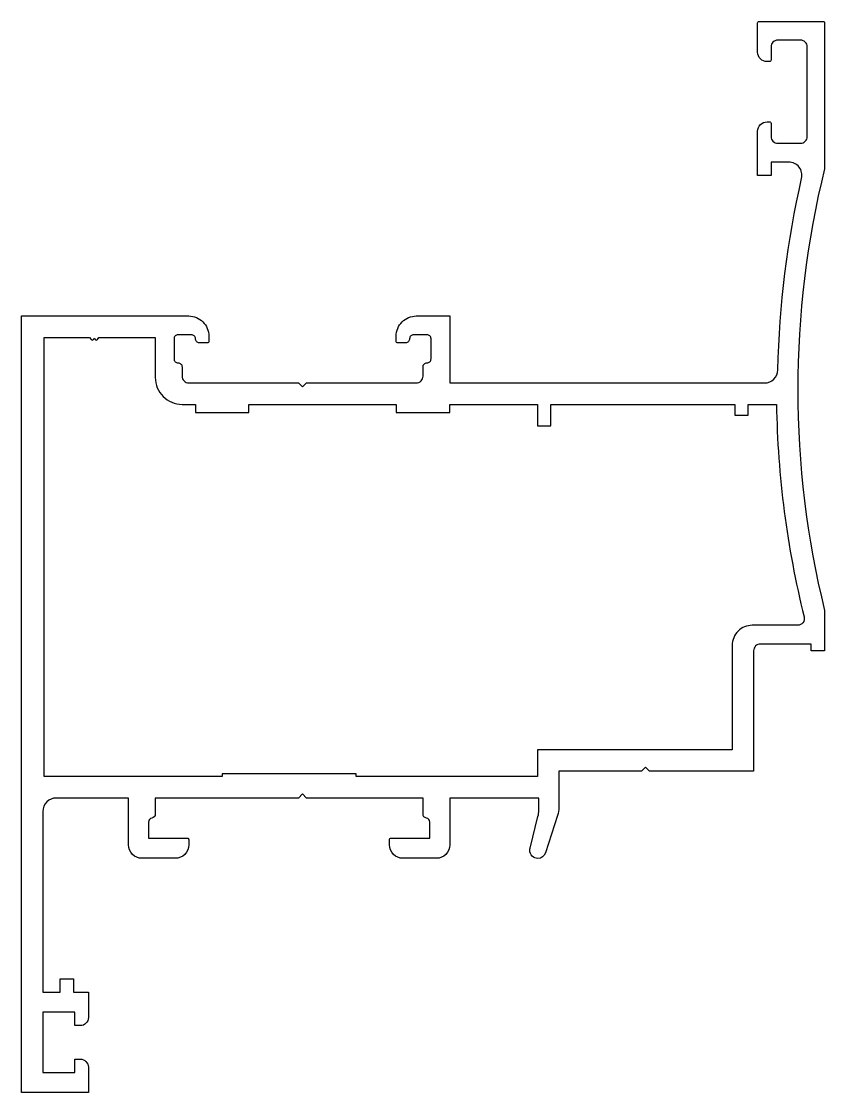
# Model space of a CAD drawing. Extents: x 861.9 to 921.9, y -60.2 to 19.8.
import ezdxf

# ---------------------------------------------------------------- set-up
doc = ezdxf.new("R2010")
doc.units = 0
doc.header["$LTSCALE"] = 15
doc.layers.get('0').update_dxf_attribs({"linetype": 'CONTINUOUS'})

msp = doc.modelspace()

# ---------------------------------------------------------------- linework, layer by layer
at = {"color": 0, "ltscale": 5}
msp.add_lwpolyline([(901.044, -42.323, -0.32492), (900.473, -42.738, -0.414214), (899.873, -42.138, -0.075038), (899.9, -41.961), (900.486, -39.612, 0.061163), (900.545, -39.128), (900.545, -38.226), (893.895, -38.226), (893.895, -41.726, -0.414214), (892.895, -42.726), (890.395, -42.726, -0.414214), (889.395, -41.726), (889.395, -41.326, -0.414214), (889.495, -41.226), (892.395, -41.226), (892.395, -40.018, 0.365977), (892.145, -39.722, -0.365977), (891.895, -39.426), (891.895, -38.226), (883.195, -38.226), (882.895, -37.926), (882.595, -38.226), (871.895, -38.226), (871.895, -39.426, -0.365977), (871.645, -39.722, 0.365977), (871.395, -40.018), (871.395, -41.226), (874.295, -41.226, -0.414214), (874.395, -41.326), (874.395, -41.726, -0.414214), (873.395, -42.726), (870.895, -42.726, -0.414214), (869.895, -41.726), (869.895, -38.226), (864.495, -38.226, 0.414214), (863.495, -39.226), (863.495, -52.726), (864.795, -52.726), (864.795, -51.726), (865.795, -51.726), (865.795, -52.726), (866.895, -52.726), (866.895, -54.626, -0.414214), (866.295, -55.226), (865.895, -55.226), (865.895, -54.226), (863.495, -54.226), (863.495, -58.726), (865.895, -58.726), (865.895, -57.726), (866.295, -57.726, -0.414214), (866.895, -58.326), (866.895, -60.226), (861.895, -60.226), (861.895, -2.226), (874.395, -2.226, -0.414214), (875.895, -3.726), (875.895, -4.126, -0.414214), (875.795, -4.226), (875.195, -4.226, -0.414214), (874.895, -3.926, 0.414214), (874.595, -3.626), (873.595, -3.626, 0.414214), (873.295, -3.926), (873.295, -5.426, 0.414214), (873.595, -5.726, -0.414214), (873.895, -6.026), (873.895, -6.726, 0.414214), (874.395, -7.226), (882.595, -7.226), (882.895, -7.526), (883.195, -7.226), (891.395, -7.226, 0.414214), (891.895, -6.726), (891.895, -6.026, -0.414214), (892.195, -5.726, 0.414214), (892.495, -5.426), (892.495, -3.926, 0.414214), (892.195, -3.626), (891.195, -3.626, 0.414214), (890.895, -3.926, -0.414214), (890.595, -4.226), (889.995, -4.226, -0.414214), (889.895, -4.126), (889.895, -3.726, -0.414214), (891.395, -2.226), (893.895, -2.226), (893.895, -7.226), (917.411, -7.226, 0.408087), (918.41, -6.247, -0.051176), (920.181, 8.05, 0.48191), (919.207, 9.274), (917.895, 9.274), (917.895, 8.274), (916.895, 8.274), (916.895, 11.574, -0.414214), (917.595, 12.274), (917.795, 12.274, -0.414214), (917.895, 12.174), (917.895, 11.174, 0.414214), (918.395, 10.674), (920.095, 10.674, 0.414214), (920.595, 11.174), (920.595, 17.874, 0.414214), (920.095, 18.374), (918.395, 18.374, 0.414214), (917.895, 17.874), (917.895, 16.874, -0.414214), (917.795, 16.774), (917.595, 16.774, -0.414214), (916.895, 17.474), (916.895, 19.674, -0.414214), (916.995, 19.774), (921.795, 19.774, -0.414214), (921.895, 19.674), (921.895, 8.774, 0.121212), (921.895, -24.226), (921.895, -27.226), (920.895, -27.226), (920.895, -26.726), (917.095, -26.726, 0.414214), (916.595, -27.226), (916.595, -36.226), (908.82, -36.226), (908.52, -35.926), (908.22, -36.226), (902.045, -36.226), (902.045, -38.925, -0.078702), (901.947, -39.543), (901.044, -42.323)], format="xyb", dxfattribs=at)
msp.add_lwpolyline([(867.688, -3.826), (871.895, -3.826), (871.895, -6.826, 0.414214), (873.895, -8.826), (874.895, -8.826), (874.895, -9.426), (878.895, -9.426), (878.895, -8.826), (889.895, -8.826), (889.895, -9.426), (893.895, -9.426), (893.895, -8.826), (900.445, -8.826), (900.445, -10.426), (901.445, -10.426), (901.445, -8.826), (915.195, -8.826), (915.195, -9.626), (916.195, -9.626), (916.195, -8.826), (918.304, -8.826, 0.056837), (920.365, -24.706, -0.487214), (919.88, -25.326), (916.495, -25.326, 0.414214), (914.995, -26.826), (914.995, -34.626), (900.445, -34.626), (900.445, -36.626), (886.895, -36.626), (886.895, -36.426), (876.895, -36.426), (876.895, -36.626), (863.595, -36.626), (863.595, -3.826), (866.988, -3.826), (867.108, -3.986, 0.524993), (867.273, -3.979), (867.338, -3.876), (867.404, -3.979, 0.524993), (867.568, -3.986)], format="xyb", close=True, dxfattribs=at)

doc.saveas('drawing.dxf')
